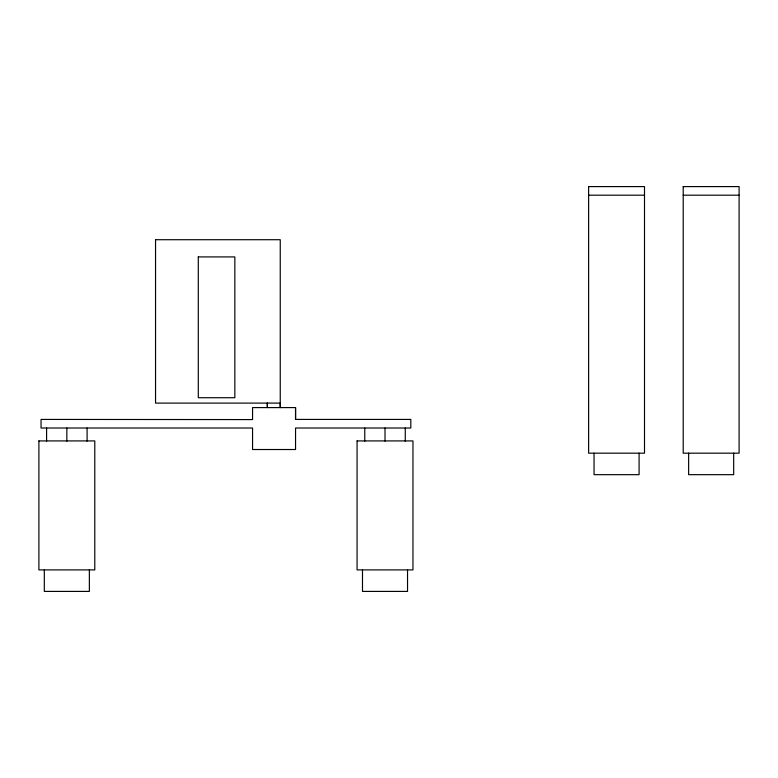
<?xml version="1.0" encoding="UTF-8"?>
<svg xmlns="http://www.w3.org/2000/svg" width="778" height="778" viewBox="0 0 778 778"><rect width="100%" height="100%" fill="white"/><g stroke="black" fill="none" stroke-linecap="round" stroke-linejoin="round"><path stroke-width="1.17" d="M44.317 569.904L44.317 591.406L89.363 591.406L89.363 569.904M46.592 441.155L46.592 428.017M66.84 441.155L66.84 428.017M87.097 441.155L87.097 428.017M252.558 419.42L252.558 407.594L295.552 407.594L295.552 419.42L410.813 419.42L410.813 428.017L295.552 428.017L295.552 449.519L252.558 449.519L252.558 428.017L41.049 428.017L41.049 419.42L252.558 419.585M295.552 419.42L295.552 407.594M362.49 569.904L362.49 591.406L407.536 591.406L407.536 569.904M364.765 441.155L364.765 428.017M385.013 441.155L385.013 428.017M405.27 441.155L405.27 428.017M594.042 453.175L594.042 474.668L639.088 474.668L639.088 453.175M688.637 453.175L688.637 474.668L733.683 474.668L733.683 453.175M588.625 195.19L644.505 195.19M683.21 195.19L739.1 195.19M38.9 440.922L38.9 569.904L94.79 569.904L94.79 440.922L38.9 440.922M155.551 239.712L155.551 403.101L280.245 403.101L280.245 407.555L280.245 239.712L155.551 239.712M198.293 256.915L198.293 397.723L234.839 397.723L234.839 256.915L198.293 256.915M267.34 403.101L267.34 407.555L267.34 403.101M357.073 440.922L357.073 569.904L412.962 569.904L412.962 440.922L357.073 440.922M588.625 186.594L588.625 453.175L644.505 453.175L644.505 186.594L588.625 186.594M683.21 186.594L683.21 453.175L739.1 453.175L739.1 186.594L683.21 186.594"/></g></svg>
